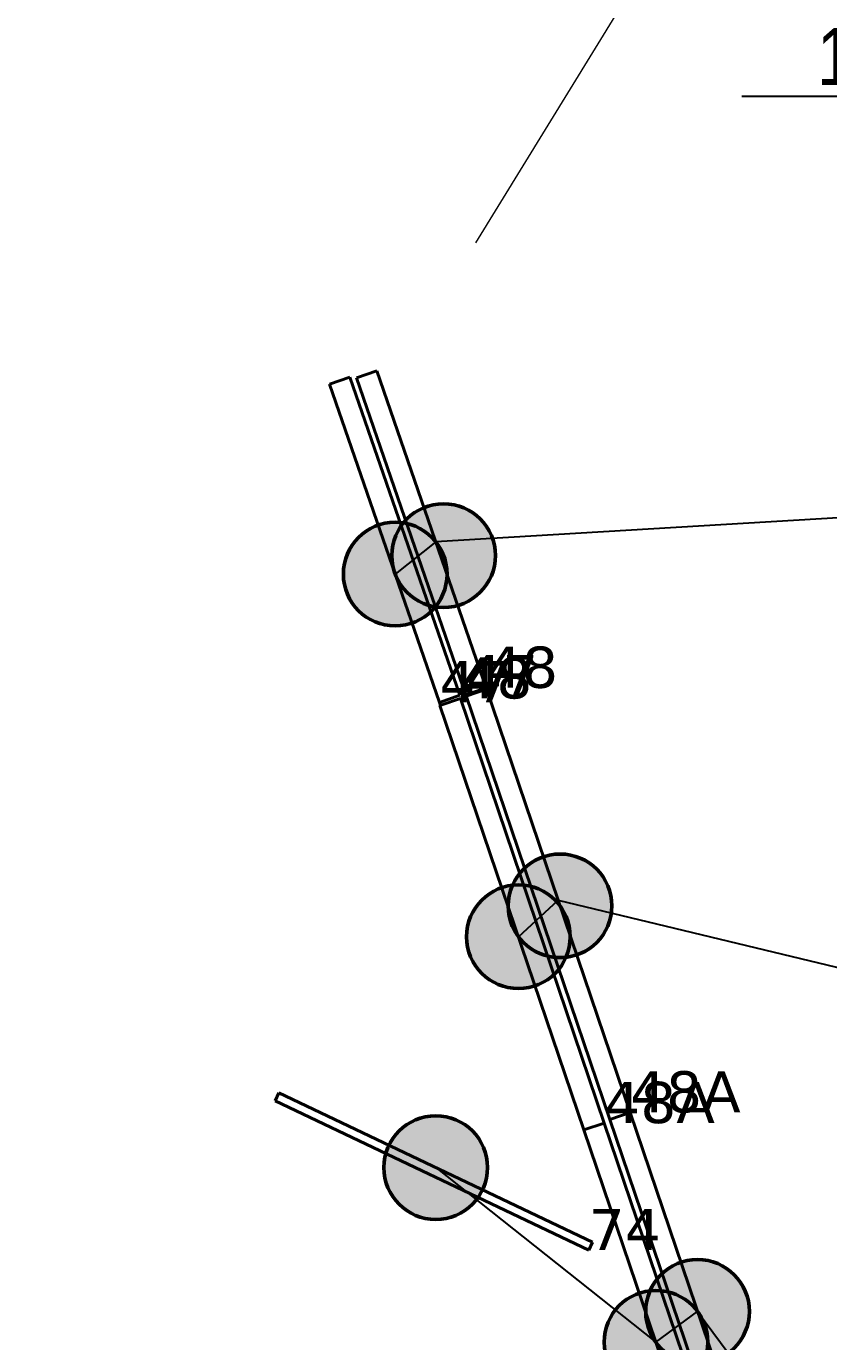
# Model space of a CAD drawing. Header units: millimetres. Extents: x -243740 to 150609, y -473655 to -165121.
# Drawn here: x 2650 to 6153, y -350485 to -344740 of the extents above; entities that cross this region are included whole.
import ezdxf
from ezdxf import colors
from ezdxf.entities.mleader import LeaderData, LeaderLine
from ezdxf.math import Vec2, Vec3

# ---------------------------------------------------------------- set-up
doc = ezdxf.new("R2010")
doc.units = ezdxf.units.MM
for name, color, linetype, lineweight in [('0_Авт.', 255, 'Continuous', 5), ('_освещение_dali', 3, 'Continuous', 50), ('DLX_FL1_LUM 122', 1, 'Continuous', 40), ('DLX_FL1_LUM 222', 5, 'Continuous', 40), ('DLX_LUM 12', 5, 'Continuous', 40), ('DLX_LUM 4', 5, 'Continuous', 40)]:
    doc.layers.add(name, color=color, linetype=linetype, lineweight=lineweight)
doc.layers.add('_Гр.ЩД-1C.10.4.I8.4', color=6, linetype='Continuous')
doc.layers.add('_Гр.ЩД-1C.10.4.I8.5', color=6, linetype='Continuous')
doc.styles.get("Standard").update_dxf_attribs({"font": 'ARIALN.TTF'})
doc.styles.add('TableTextStyle', font='')
doc.styles.get('TableTextStyle').set_extended_font_data('VERDANA.TTF')
doc.linetypes.add('Truba', pattern='A,3e-05,[4,MSH_7,S=1,R=0,X=0,Y=0],-3.022072', length=3.022102)

# ---------------------------------------------------------------- blocks, each defined once
blk = doc.blocks.new('_Dot')
at = {"color": 0, "linetype": 'ByBlock', "lineweight": -2}
blk.add_line((-0.5, 0), (-1, 0), dxfattribs=at)
at = {"color": 0, "linetype": 'ByBlock', "const_width": 0.5}
blk.add_lwpolyline([(-0.25, 0, 1), (0.25, 0, 1)], format="xyb", close=True, dxfattribs=at)
blk = doc.blocks.new('A$Caabd1818')
at = {"layer": 'DLX_FL1_LUM 122'}
for points in [[(1226.9, 48007.9, 0), (1315.9, 48038.1, 0)], [(1315.9, 48038.1, 0), (1226.9, 48007.9, 0)], [(1315.9, 48038.1, 0), (1226.9, 48007.9, 0)], [(1226.9, 48007.9, 0), (1315.9, 48038.1, 0)], [(1315.9, 48038.1, 0), (1315.9, 48038.1, 0)], [(1315.9, 48038.1, 0), (1944.4, 46183.7, 0)], [(1944.4, 46183.7, 0), (1315.9, 48038.1, 0)], [(1315.9, 48038.1, 0), (1315.9, 48038.1, 0)], [(1944.4, 46183.7, 0), (1315.9, 48038.1, 0)], [(1315.9, 48038.1, 0), (1944.4, 46183.7, 0)], [(1114.3, 47961.6, 0), (1203.3, 47991.8, 0)], [(1203.3, 47991.8, 0), (1114.3, 47961.6, 0)], [(1203.3, 47991.8, 0), (1114.3, 47961.6, 0)], [(1114.3, 47961.6, 0), (1203.3, 47991.8, 0)], [(1203.3, 47991.8, 0), (1203.3, 47991.8, 0)], [(1203.3, 47991.8, 0), (1831.8, 46137.4, 0)], [(1831.8, 46137.4, 0), (1203.3, 47991.8, 0)], [(1203.3, 47991.8, 0), (1203.3, 47991.8, 0)], [(1831.8, 46137.4, 0), (1203.3, 47991.8, 0)], [(1203.3, 47991.8, 0), (1831.8, 46137.4, 0)], [(1855.4, 46153.5, 0), (1226.9, 48007.9, 0)], [(1226.9, 48007.9, 0), (1226.9, 48007.9, 0)], [(1226.9, 48007.9, 0), (1855.4, 46153.5, 0)], [(1226.9, 48007.9, 0), (1226.9, 48007.9, 0)], [(1226.9, 48007.9, 0), (1855.4, 46153.5, 0)], [(1855.4, 46153.5, 0), (1226.9, 48007.9, 0)], [(1742.8, 46107.3, 0), (1114.3, 47961.6, 0)], [(1114.3, 47961.6, 0), (1114.3, 47961.6, 0)], [(1114.3, 47961.6, 0), (1742.8, 46107.3, 0)], [(1114.3, 47961.6, 0), (1114.3, 47961.6, 0)], [(1114.3, 47961.6, 0), (1742.8, 46107.3, 0)], [(1742.8, 46107.3, 0), (1114.3, 47961.6, 0)]]:
    blk.add_polyline3d(points, dxfattribs=at)
at = {"layer": 'DLX_FL1_LUM 222'}
for points in [[(598.4, 49862.3, 0), (687.4, 49892.5, 0)], [(687.4, 49892.5, 0), (598.4, 49862.3, 0)], [(687.4, 49892.5, 0), (598.4, 49862.3, 0)], [(598.4, 49862.3, 0), (687.4, 49892.5, 0)], [(687.4, 49892.5, 0), (687.4, 49892.5, 0)], [(687.4, 49892.5, 0), (1315.9, 48038.1, 0)], [(1315.9, 48038.1, 0), (687.4, 49892.5, 0)], [(687.4, 49892.5, 0), (687.4, 49892.5, 0)], [(1315.9, 48038.1, 0), (687.4, 49892.5, 0)], [(687.4, 49892.5, 0), (1315.9, 48038.1, 0)], [(485.8, 49816, 0), (574.8, 49846.2, 0)], [(574.8, 49846.2, 0), (485.8, 49816, 0)], [(574.8, 49846.2, 0), (485.8, 49816, 0)], [(485.8, 49816, 0), (574.8, 49846.2, 0)], [(1114.3, 47961.7, 0), (485.8, 49816, 0)], [(485.8, 49816, 0), (485.8, 49816, 0)], [(485.8, 49816, 0), (1114.3, 47961.7, 0)], [(485.8, 49816, 0), (485.8, 49816, 0)], [(485.8, 49816, 0), (1114.3, 47961.7, 0)], [(1114.3, 47961.7, 0), (485.8, 49816, 0)], [(574.8, 49846.2, 0), (574.8, 49846.2, 0)], [(574.8, 49846.2, 0), (1203.3, 47991.8, 0)], [(1203.3, 47991.8, 0), (574.8, 49846.2, 0)], [(574.8, 49846.2, 0), (574.8, 49846.2, 0)], [(1203.3, 47991.8, 0), (574.8, 49846.2, 0)], [(574.8, 49846.2, 0), (1203.3, 47991.8, 0)], [(1226.9, 48007.9, 0), (598.4, 49862.3, 0)], [(598.4, 49862.3, 0), (598.4, 49862.3, 0)], [(598.4, 49862.3, 0), (1226.9, 48007.9, 0)], [(598.4, 49862.3, 0), (598.4, 49862.3, 0)], [(598.4, 49862.3, 0), (1226.9, 48007.9, 0)], [(1226.9, 48007.9, 0), (598.4, 49862.3, 0)], [(1315.9, 48038.1, 0), (1226.9, 48007.9, 0)], [(1226.9, 48007.9, 0), (1315.9, 48038.1, 0)], [(1226.9, 48007.9, 0), (1315.9, 48038.1, 0)], [(1315.9, 48038.1, 0), (1226.9, 48007.9, 0)], [(1315.9, 48038.1, 0), (1315.9, 48038.1, 0)], [(1315.9, 48038.1, 0), (1315.9, 48038.1, 0)], [(1203.3, 47991.8, 0), (1114.3, 47961.7, 0)], [(1114.3, 47961.7, 0), (1203.3, 47991.8, 0)], [(1114.3, 47961.7, 0), (1203.3, 47991.8, 0)], [(1203.3, 47991.8, 0), (1114.3, 47961.7, 0)], [(1203.3, 47991.8, 0), (1203.3, 47991.8, 0)], [(1203.3, 47991.8, 0), (1203.3, 47991.8, 0)], [(1226.9, 48007.9, 0), (1226.9, 48007.9, 0)], [(1226.9, 48007.9, 0), (1226.9, 48007.9, 0)], [(1114.3, 47961.7, 0), (1114.3, 47961.7, 0)], [(1114.3, 47961.7, 0), (1114.3, 47961.7, 0)]]:
    blk.add_polyline3d(points, dxfattribs=at)
at = {"layer": 'DLX_LUM 12'}
for points in [[(-233.3, 48088.8, 0), (-216.9, 48123.1, 0)], [(-216.9, 48123.1, 0), (-233.3, 48088.8, 0)], [(-216.9, 48123.1, 0), (-233.3, 48088.8, 0)], [(-233.3, 48088.8, 0), (-216.9, 48123.1, 0)], [(1135.4, 47436.9, 0), (-233.3, 48088.8, 0)], [(-233.3, 48088.8, 0), (-233.3, 48088.8, 0)], [(-233.3, 48088.8, 0), (1135.4, 47436.9, 0)], [(-233.3, 48088.8, 0), (-233.3, 48088.8, 0)], [(-233.3, 48088.8, 0), (1135.4, 47436.9, 0)], [(1135.4, 47436.9, 0), (-233.3, 48088.8, 0)], [(-216.9, 48123.1, 0), (1151.7, 47471.2, 0)], [(1151.7, 47471.2, 0), (-216.9, 48123.1, 0)], [(-216.9, 48123.1, 0), (-216.9, 48123.1, 0)], [(-216.9, 48123.1, 0), (-216.9, 48123.1, 0)], [(1151.7, 47471.2, 0), (-216.9, 48123.1, 0)], [(-216.9, 48123.1, 0), (1151.7, 47471.2, 0)], [(1151.7, 47471.2, 0), (1135.4, 47436.9, 0)], [(1135.4, 47436.9, 0), (1151.7, 47471.2, 0)], [(1135.4, 47436.9, 0), (1151.7, 47471.2, 0)], [(1151.7, 47471.2, 0), (1135.4, 47436.9, 0)], [(1151.7, 47471.2, 0), (1151.7, 47471.2, 0)], [(1151.7, 47471.2, 0), (1151.7, 47471.2, 0)], [(1135.4, 47436.9, 0), (1135.4, 47436.9, 0)], [(1135.4, 47436.9, 0), (1135.4, 47436.9, 0)]]:
    blk.add_polyline3d(points, dxfattribs=at)
at = {"layer": 'DLX_LUM 4'}
for points in [[(4.2, 51218.8, 0), (93, 51249.4, 0)], [(93, 51249.4, 0), (4.2, 51218.8, 0)], [(93, 51249.4, 0), (4.2, 51218.8, 0)], [(4.2, 51218.8, 0), (93, 51249.4, 0)], [(93, 51249.4, 0), (572.4, 49859.8, 0)], [(572.4, 49859.8, 0), (93, 51249.4, 0)], [(93, 51249.4, 0), (93, 51249.4, 0)], [(93, 51249.4, 0), (93, 51249.4, 0)], [(572.4, 49859.8, 0), (93, 51249.4, 0)], [(93, 51249.4, 0), (572.4, 49859.8, 0)], [(121.1, 51245.9, 0), (210, 51276.6, 0)], [(210, 51276.6, 0), (121.1, 51245.9, 0)], [(210, 51276.6, 0), (121.1, 51245.9, 0)], [(121.1, 51245.9, 0), (210, 51276.6, 0)], [(600.4, 49856.3, 0), (121.1, 51245.9, 0)], [(121.1, 51245.9, 0), (121.1, 51245.9, 0)], [(121.1, 51245.9, 0), (600.4, 49856.3, 0)], [(121.1, 51245.9, 0), (121.1, 51245.9, 0)], [(121.1, 51245.9, 0), (600.4, 49856.3, 0)], [(600.4, 49856.3, 0), (121.1, 51245.9, 0)], [(210, 51276.6, 0), (689.3, 49886.9, 0)], [(689.3, 49886.9, 0), (210, 51276.6, 0)], [(210, 51276.6, 0), (210, 51276.6, 0)], [(210, 51276.6, 0), (210, 51276.6, 0)], [(689.3, 49886.9, 0), (210, 51276.6, 0)], [(210, 51276.6, 0), (689.3, 49886.9, 0)], [(483.5, 49829.1, 0), (4.2, 51218.8, 0)], [(4.2, 51218.8, 0), (4.2, 51218.8, 0)], [(4.2, 51218.8, 0), (483.5, 49829.1, 0)], [(4.2, 51218.8, 0), (4.2, 51218.8, 0)], [(4.2, 51218.8, 0), (483.5, 49829.1, 0)], [(483.5, 49829.1, 0), (4.2, 51218.8, 0)], [(689.3, 49886.9, 0), (600.4, 49856.3, 0)], [(600.4, 49856.3, 0), (689.3, 49886.9, 0)], [(600.4, 49856.3, 0), (689.3, 49886.9, 0)], [(689.3, 49886.9, 0), (600.4, 49856.3, 0)], [(689.3, 49886.9, 0), (689.3, 49886.9, 0)], [(689.3, 49886.9, 0), (689.3, 49886.9, 0)], [(572.4, 49859.8, 0), (483.5, 49829.1, 0)], [(483.5, 49829.1, 0), (572.4, 49859.8, 0)], [(483.5, 49829.1, 0), (572.4, 49859.8, 0)], [(572.4, 49859.8, 0), (483.5, 49829.1, 0)], [(483.5, 49829.1, 0), (483.5, 49829.1, 0)], [(483.5, 49829.1, 0), (483.5, 49829.1, 0)], [(572.4, 49859.8, 0), (572.4, 49859.8, 0)], [(572.4, 49859.8, 0), (572.4, 49859.8, 0)], [(600.4, 49856.3, 0), (600.4, 49856.3, 0)], [(600.4, 49856.3, 0), (600.4, 49856.3, 0)]]:
    blk.add_polyline3d(points, dxfattribs=at)
blk = doc.blocks.new('A$Cab2378fa')
at = {"lineweight": 25, "true_color": 0xfff5f5}
h = blk.add_hatch(color=7, dxfattribs=at)
h.dxf.hatch_style = 1
h.paths.add_polyline_path([(0, 0), (-141.6, -170.3, 0.174923), (3, -222.4, 0.197808), (162.3, -156.8)])
h.paths.add_polyline_path([(-163.2, 157.6), (0, 0), (147.8, 177.8, 0.175398), (3, 230.2, 0.209014)])
at = {"lineweight": 25}
h = blk.add_hatch(color=0, dxfattribs=at)
h.paths.add_polyline_path([(162.3, -156.8, 0.442338), (147.8, 177.8), (0, 0)])
h.paths.add_polyline_path([(-141.6, -170.3), (0, 0), (-163.2, 157.6, 0.430096)])
blk.add_circle((3, 3.9), 226.3)

msp = doc.modelspace()

# ---------------------------------------------------------------- linework, layer by layer
at = {"layer": '_Гр.ЩД-1C.10.4.I8.4', "ltscale": 100}
msp.add_lwpolyline([(4437.1, -349724.6), (5398.2, -350487.3), (5580.1, -350352.6), (7293.6, -352664), (6303.7, -352528), (6082, -352528), (5507.2, -352601.7), (4392.2, -354405.7)], dxfattribs=at)
at = {"layer": '_Гр.ЩД-1C.10.4.I8.5', "ltscale": 100}
msp.add_lwpolyline([(11773.4, -345676.8), (7681.9, -346798.4), (4437.1, -346991.7), (4260, -347132.5), (4798, -348716.2), (4971.3, -348556.5), (6458.6, -348914.9), (7672.4, -349374.1), (9599.6, -347845.5), (11142, -349907.2)], dxfattribs=at)
at = {"layer": 'Defpoints', "color": 251, "lineweight": 0, "ltscale": 100, "true_color": 0x636466}
msp.add_lwpolyline([(10178.8, -336624.5), (4610, -345686.4)], dxfattribs=at)

# ---------------------------------------------------------------- block references
at = {"layer": '_освещение_dali', "color": 5, "ltscale": 100}
for p in [(4468.5, -347055.8), (4257, -347136.4), (4976.8, -348585.3), (4795, -348720.1), (4434.1, -349728.5)]:
    msp.add_blockref('A$Cab2378fa', p, dxfattribs=at)
at = {"layer": '_освещение_dali', "color": 1, "ltscale": 100}
for p in [(5577.1, -350356.5), (5395.3, -350491.2)]:
    msp.add_blockref('A$Cab2378fa', p, dxfattribs=at)
at = {"layer": 'Defpoints', "linetype": 'Truba', "ltscale": 100}
msp.add_blockref('A$Caabd1818', (3969.7, -397521.8), dxfattribs=at)

# ---------------------------------------------------------------- texts
at = {"layer": '_освещение_dali', "color": 11, "true_color": 0xf5648f, "style": 'TableTextStyle'}
for s, p in [('47', (4570.1, -347665.5)), ('48', (4657.1, -347629.3)), ('47', (4453.2, -347692.7)), ('48', (4544.5, -347675.6))]:
    msp.add_text(s, height=180, dxfattribs=at).set_placement(p)
at = {"layer": '_освещение_dali', "color": 241, "true_color": 0xee66a2, "style": 'TableTextStyle'}
for s, p in [('48А', (5285.6, -349483.7)), ('48А', (5173, -349530)), ('74', (5105.1, -350084.8))]:
    msp.add_text(s, height=180, dxfattribs=at).set_placement(p)

# ---------------------------------------------------------------- leaders
at = {"layer": '0_Авт.', "color": 1}
ml = msp.add_multileader_mtext('Standard', dxfattribs=at)
ml.set_content('1С.8.1-HMI', color=1)
ml.set_leader_properties()
ml.set_arrow_properties(name='DOT')
ml.build(insert=Vec2(0, 0))
ml.multileader.update_dxf_attribs({"has_dogleg": 0, "text_left_attachment_type": 6, "text_right_attachment_type": 6, "arrow_head_size": 100})
ctx = ml.context
ctx.base_point, ctx.char_height, ctx.arrow_head_size, ctx.landing_gap_size, ctx.plane_origin = Vec3(5901.3, -345047.1), 250, 100, 200, Vec3(90716.6, -216729.3)
ctx.left_attachment, ctx.right_attachment = 6, 6
notes = []
notes.append((ctx, [(1, (1, 1, 0), (7717.4, -345047.1), (-1, 0), 8, [(1, [(9449.4, -345146.6)], 0, [])])]))
ctx.mtext.insert, ctx.mtext.width, ctx.mtext.flow_direction = Vec3(6101.3, -344747.1), 1953.411, 5
for ctx, leaders in notes:
    for number, flags, end, landing, length, lines in leaders:
        leader = LeaderData()
        leader.index, (leader.has_last_leader_line, leader.has_dogleg_vector, leader.attachment_direction) = number, flags
        leader.last_leader_point, leader.dogleg_vector, leader.dogleg_length = Vec3(end), Vec3(landing), length
        for number, points, colour, breaks in lines:
            line = LeaderLine()
            line.index, line.vertices, line.color, line.breaks = number, Vec3.list(points), colors.encode_raw_color(colour), breaks
            leader.lines.append(line)
        ctx.leaders.append(leader)

doc.saveas('drawing.dxf')
